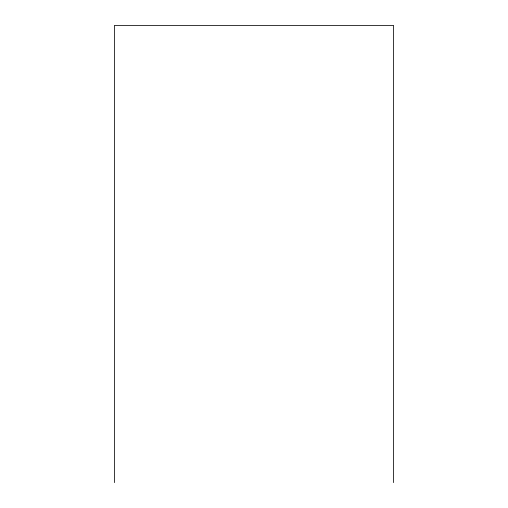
<?xml version="1.0" encoding="UTF-8"?>
<svg xmlns="http://www.w3.org/2000/svg" width="508" height="508" viewBox="0 0 508 508"><rect width="100%" height="100%" fill="white"/><g stroke="black" fill="none" stroke-linecap="round" stroke-linejoin="round"><path stroke-width="0.76" d="M393.541 482.6L393.541 25.4L114.459 25.4L114.459 482.6"/></g></svg>
